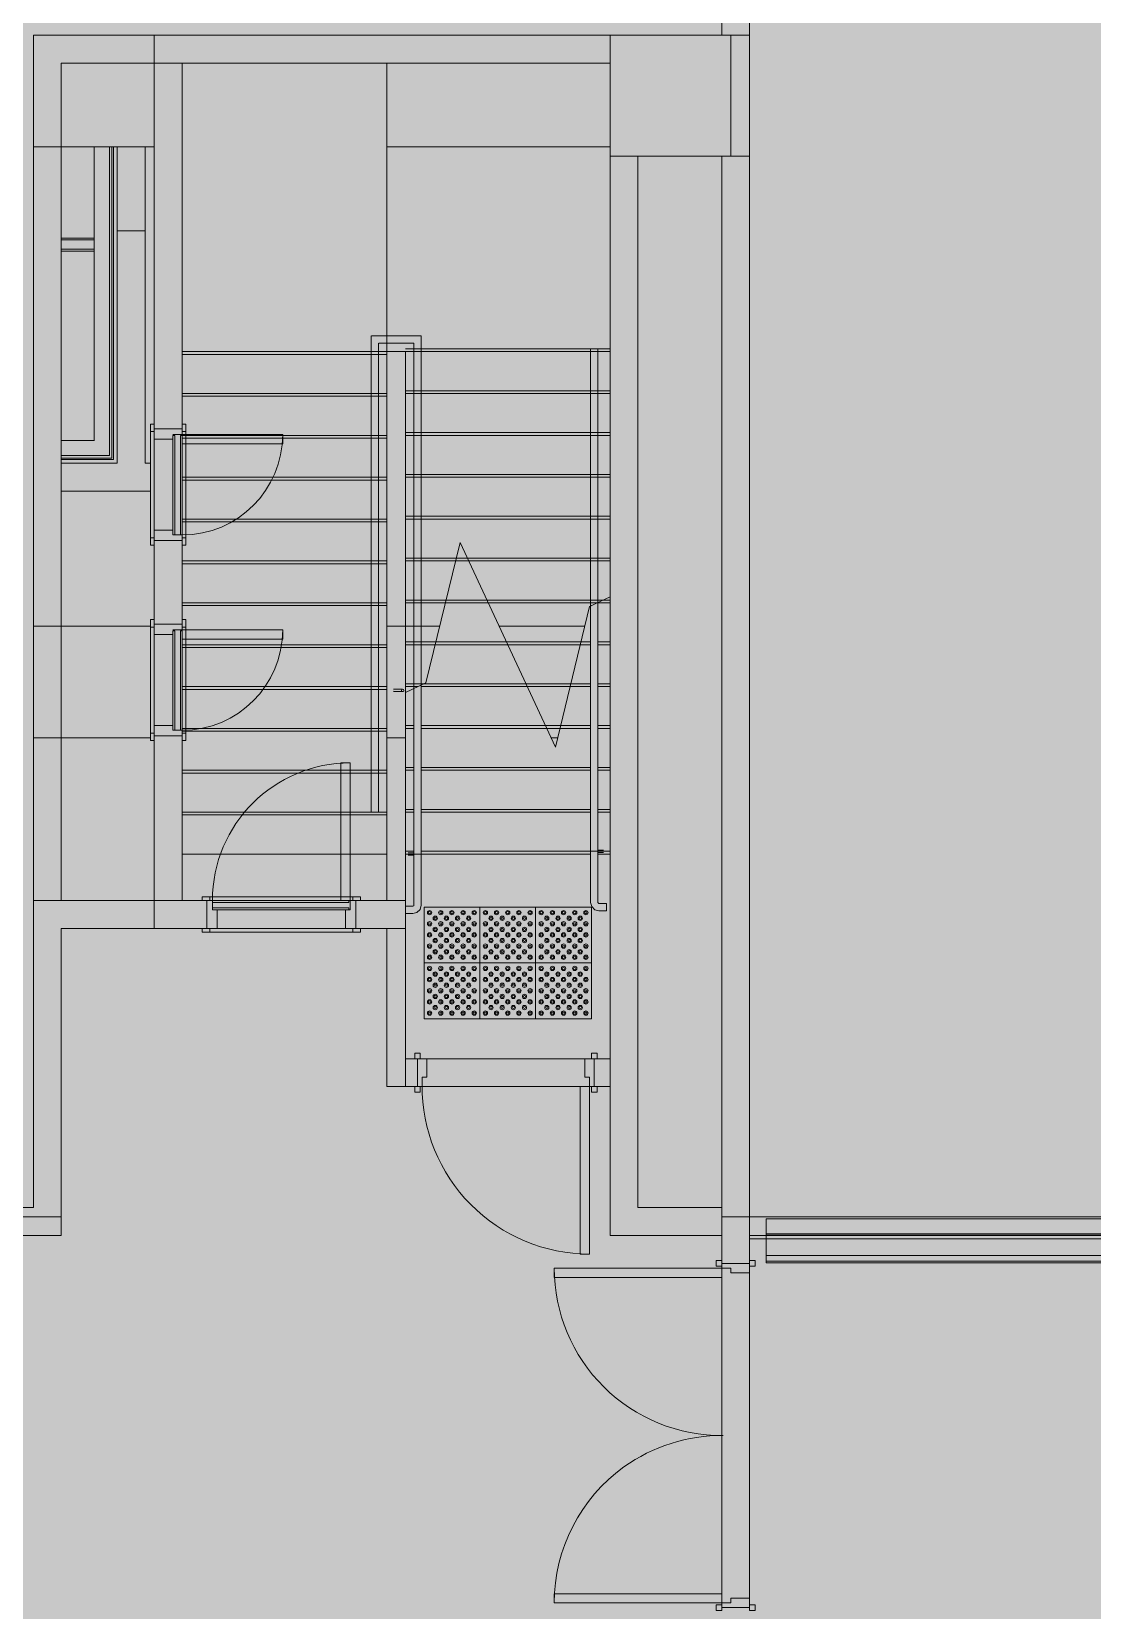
# Model space of a CAD drawing. Header units: millimetres. Extents: x -57519 to 497916, y -349472 to 446842.
# Drawn here: x 448735 to 454438, y 31742 to 40227 of the extents above; entities that cross this region are included whole.
import ezdxf

# ---------------------------------------------------------------- set-up
doc = ezdxf.new("R2010")
doc.units = ezdxf.units.MM
doc.linetypes.add('Overhead', pattern=[3.96875, 2.38125, -1.5875])
for name, color, linetype, lineweight in [('A-CLNG', 13, 'Continuous', 5), ('A-DETL-GENF', 92, 'Continuous', 5), ('A-DOOR', 31, 'Continuous', 5), ('A-DOOR-FRAM', 31, 'Continuous', 5), ('A-FLOR', 192, 'Continuous', 5), ('A-FLOR-HRAL', 11, 'Continuous', 5), ('A-FLOR-HRAL-MBND', 5, 'Overhead', 5), ('A-GENM', 13, 'Continuous', 5), ('A-WALL', 113, 'Continuous', 20), ('A-WALL-PATT', 111, 'Continuous', 20), ('S-BEAM', 12, 'Continuous', 20), ('S-COLS', 52, 'Continuous', 20), ('S-STRS', 31, 'Continuous', 5), ('S-STRS-MBND', 31, 'Overhead', 5)]:
    doc.layers.add(name, color=color, linetype=linetype, lineweight=lineweight)

# ---------------------------------------------------------------- blocks, each defined once
blk = doc.blocks.new('DLN-Double Door__X03_ - _M31_1800 x 2450 _WH_-V920-1_F SINGLE OCCUPANCY DIAGRAM')
at = {"layer": 'A-DOOR', "color": 191}
for p, q in [((-850, -75), (-900, -75)), ((-900, -75), (-900, -975)), ((-850, -975), (-850, -75)), ((850, -75), (900, -75)), ((850, -975), (850, -75)), ((900, -75), (900, -975)), ((-900, -975), (-850, -975)), ((900, -975), (850, -975))]:
    blk.add_line(p, q, dxfattribs=at)
for centre, start, end in [((-900, -75), 270, 0.5), ((900, -75), 179.5, 215.7), ((900, -75), 215.7, 270)]:
    blk.add_arc(centre, 900, start, end, dxfattribs=at)
at = {"layer": 'A-DOOR-FRAM', "color": 191}
for p, q in [((-910, 105), (-940, 105)), ((-940, 105), (-940, 75)), ((-910, 75), (-910, 105)), ((940, 105), (910, 105)), ((910, 105), (910, 75)), ((940, 75), (940, 105)), ((-940, 75), (-910, 75)), ((-875, 75), (-925, 75)), ((-925, 75), (-925, -75)), ((-875, -25), (-875, 75)), ((875, 75), (875, -25)), ((925, 75), (875, 75)), ((910, 75), (940, 75)), ((925, -75), (925, 75)), ((-910, -75), (-940, -75)), ((-940, -75), (-940, -105)), ((-925, -75), (-900, -75)), ((-910, -105), (-910, -75)), ((-900, -75), (-900, -25)), ((-900, -25), (-875, -25)), ((875, -25), (900, -25)), ((900, -25), (900, -75)), ((900, -75), (925, -75)), ((940, -75), (910, -75)), ((910, -75), (910, -105)), ((940, -105), (940, -75)), ((-940, -105), (-910, -105)), ((910, -105), (940, -105))]:
    blk.add_line(p, q, dxfattribs=at)
blk = doc.blocks.new('DLN-Single Door__X02_ - _M06a_ 900 x 2450 _WH_-16930747-1_F SINGLE OCCUPANCY DIAGRAM')
at = {"layer": 'A-DOOR', "color": 191}
for p, q in [((-450, 975), (-400, 975)), ((-450, 75), (-450, 975)), ((-400, 975), (-400, 75)), ((-490, 105), (-460, 105)), ((-490, 75), (-490, 105)), ((-460, 105), (-460, 75)), ((460, 75), (460, 105)), ((460, 105), (490, 105)), ((490, 105), (490, 75)), ((-460, 75), (-490, 75)), ((-400, 75), (-450, 75)), ((490, 75), (460, 75)), ((-490, -75), (-460, -75)), ((-490, -105), (-490, -75)), ((-460, -75), (-460, -105)), ((460, -105), (460, -75)), ((460, -75), (490, -75)), ((490, -75), (490, -105)), ((-460, -105), (-490, -105)), ((490, -105), (460, -105))]:
    blk.add_line(p, q, dxfattribs=at)
blk.add_arc((-450, 75), 900, 359.5, 90, dxfattribs=at)
at = {"layer": 'A-DOOR-FRAM', "color": 191}
for p, q in [((-475, 75), (-450, 75)), ((-475, -75), (-475, 75)), ((-450, 75), (-450, 25)), ((-450, 25), (-425, 25)), ((-425, 25), (-425, -75)), ((425, 25), (450, 25)), ((425, -75), (425, 25)), ((450, 75), (475, 75)), ((450, 25), (450, 75)), ((475, 75), (475, -75)), ((-425, -75), (-475, -75)), ((475, -75), (425, -75))]:
    blk.add_line(p, q, dxfattribs=at)
blk = doc.blocks.new('Railing - Handrail On Railing_Start Post-13653217-1_F SINGLE OCCUPANCY DIAGRAM')
at = {"layer": 'A-FLOR-HRAL'}
for p, q in [((-25, 320), (-65, 320)), ((-65, 320), (-65, 314.1)), ((-65, 280), (-65, 320)), ((-65, 285.9), (-65, 280)), ((-65, 280), (-25, 280)), ((-20, 275), (-20, 0)), ((20, 0), (20, 275)), ((-19.3, 6.5), (-50, 6.5)), ((-50, 0), (-50, 0)), ((-50, 0), (-50, 0)), ((-50, -6.5), (-20, -6.5)), ((5.2, 0), (-5.2, 0))]:
    blk.add_line(p, q, dxfattribs=at)
at = {"layer": 'A-FLOR-HRAL', "flags": 128}
for points in [[(20, 275), (13.8, 297.8), (-3.2, 314.4), (-25, 320)], [(-25, 280), (-20.8, 277.7), (-20, 275)]]:
    blk.add_lwpolyline(points, dxfattribs=at)
blk = doc.blocks.new('Railing - Railing-6055315-1_F SINGLE OCCUPANCY DIAGRAM')
at = {"layer": 'A-FLOR-HRAL'}
for p, q in [((51974.3, 37158.6), (51934.3, 37140)), ((51934.3, 35822.5), (51934.3, 37140)), ((51974.3, 35822.5), (51974.3, 37158.6)), ((51974.3, 35822.5), (51934.3, 35822.5))]:
    blk.add_line(p, q, dxfattribs=at)
at = {"layer": 'A-FLOR-HRAL-MBND'}
for p, q in [((51934.3, 38522.5), (51974.3, 38522.5)), ((51934.3, 37140), (51934.3, 38522.5)), ((51974.3, 37158.6), (51974.3, 38522.5))]:
    blk.add_line(p, q, dxfattribs=at)
at = {"rotation": 180}
blk.add_blockref('Railing - Handrail On Railing_Start Post-13653217-1_F SINGLE OCCUPANCY DIAGRAM', (51954.3, 35822.5), dxfattribs=at)
blk = doc.blocks.new('DLN_Tactile - Positional Tiles-3867764-1_F SINGLE OCCUPANCY DIAGRAM')
at = {"layer": 'A-GENM'}
for p, q in [((150, 150), (-150, 150)), ((-150, 150), (-150, -150)), ((150, -150), (150, 150)), ((-150, -150), (150, -150))]:
    blk.add_line(p, q, dxfattribs=at)
for centre, radius in [((-120, 120), 11.5), ((-120, 120), 6), ((-90, 90), 11.5), ((-90, 90), 6), ((-60, 120), 11.5), ((-60, 120), 6), ((-30, 90), 11.5), ((-30, 90), 6), ((0, 120), 11.5), ((0, 120), 6), ((30, 90), 11.5), ((30, 90), 6), ((60, 120), 11.5), ((60, 120), 6), ((90, 90), 11.5), ((90, 90), 6), ((120, 120), 11.5), ((120, 120), 6), ((-120, 60), 11.5), ((-120, 0), 11.5), ((-120, 60), 6), ((-120, 0), 6), ((-90, 30), 11.5), ((-90, 30), 6), ((-60, 60), 11.5), ((-60, 0), 11.5), ((-60, 60), 6), ((-60, 0), 6), ((-30, 30), 11.5), ((-30, 30), 6), ((0, 60), 11.5), ((0, 0), 11.5), ((0, 60), 6), ((0, 0), 6), ((30, 30), 11.5), ((30, 30), 6), ((60, 60), 11.5), ((60, 0), 11.5), ((60, 60), 6), ((60, 0), 6), ((90, 30), 11.5), ((90, 30), 6), ((120, 60), 11.5), ((120, 0), 11.5), ((120, 60), 6), ((120, 0), 6), ((-120, -60), 11.5), ((-120, -60), 6), ((-90, -30), 11.5), ((-90, -90), 11.5), ((-90, -30), 6), ((-90, -90), 6), ((-60, -60), 11.5), ((-60, -60), 6), ((-30, -30), 11.5), ((-30, -90), 11.5), ((-30, -30), 6), ((-30, -90), 6), ((0, -60), 11.5), ((0, -60), 6), ((30, -30), 11.5), ((30, -90), 11.5), ((30, -30), 6), ((30, -90), 6), ((60, -60), 11.5), ((60, -60), 6), ((90, -30), 11.5), ((90, -90), 11.5), ((90, -30), 6), ((90, -90), 6), ((120, -60), 11.5), ((120, -60), 6), ((-120, -120), 11.5), ((-120, -120), 6), ((-60, -120), 11.5), ((-60, -120), 6), ((0, -120), 11.5), ((0, -120), 6), ((60, -120), 11.5), ((60, -120), 6), ((120, -120), 11.5), ((120, -120), 6)]:
    blk.add_circle(centre, radius, dxfattribs=at)
blk = doc.blocks.new('Railing - Handrail On Railing_Start Post-V1058-1_F SINGLE OCCUPANCY DIAGRAM')
at = {"layer": 'A-FLOR-HRAL'}
for p, q in [((-25, 320), (-65, 320)), ((-65, 320), (-65, 314.1)), ((-65, 290), (-65, 320)), ((-65, 280.7), (-65, 290)), ((-65, 285.9), (-65, 280)), ((-65, 280), (-65, 280.7)), ((-65, 280), (-25, 280)), ((-20, 275), (-20, 0)), ((20, 0), (20, 275)), ((-19.3, 6.5), (-50, 6.5)), ((-50, 0), (-50, 0)), ((-50, 0), (-50, 0)), ((-50, -6.5), (-20, -6.5)), ((5.2, 0), (-5.2, 0))]:
    blk.add_line(p, q, dxfattribs=at)
at = {"layer": 'A-FLOR-HRAL', "flags": 128}
for points in [[(20, 275), (13.8, 297.8), (-3.2, 314.4), (-25, 320)], [(-25, 280), (-20.8, 277.7), (-20, 275)]]:
    blk.add_lwpolyline(points, dxfattribs=at)
blk = doc.blocks.new('Railing - Handrail On Railing-13703710-1_F SINGLE OCCUPANCY DIAGRAM')
at = {"layer": 'A-FLOR-HRAL'}
for p, q in [((-15, 6.5), (-50, 6.5)), ((-50, 0), (-50, 0)), ((-50, 0), (-50, 0)), ((-50, -6.5), (-15, -6.5))]:
    blk.add_line(p, q, dxfattribs=at)
at = {"layer": 'A-FLOR-HRAL', "flags": 128}
for points in [[(-15, 6.5), (-3, 6.5), (0, 6.5)], [(0, -6.5), (-5.9, -6.5), (-15, -6.5)]]:
    blk.add_lwpolyline(points, dxfattribs=at)
at = {"layer": 'A-FLOR-HRAL'}
for start, end in [(360, 180), (180, 360)]:
    blk.add_arc((0, 0), 6.5, start, end, dxfattribs=at)
blk = doc.blocks.new('Railing - Railing-7308593-1_F SINGLE OCCUPANCY DIAGRAM')
at = {"layer": 'A-FLOR-HRAL'}
for p, q in [((51024.3, 36715.7), (50984.3, 36697)), ((50984.3, 35807.5), (50984.3, 36697)), ((51024.3, 35807.5), (51024.3, 36715.7)), ((51024.3, 35807.5), (50984.3, 35807.5))]:
    blk.add_line(p, q, dxfattribs=at)
at = {"layer": 'A-FLOR-HRAL-MBND'}
for p, q in [((50754.3, 38592.5), (50754.3, 36032.5)), ((51024.3, 38592.5), (50754.3, 38592.5)), ((50794.3, 38552.5), (50794.3, 36032.5)), ((50984.3, 38552.5), (50794.3, 38552.5)), ((50984.3, 38507.5), (50984.3, 38552.5)), ((51024.3, 38507.5), (51024.3, 38592.5)), ((50984.3, 36697), (50984.3, 38507.5)), ((51024.3, 36715.7), (51024.3, 38507.5)), ((50794.3, 36032.5), (50754.3, 36032.5))]:
    blk.add_line(p, q, dxfattribs=at)
at = {"extrusion": (0, 0, -1), "zscale": -1, "rotation": 180}
for name, p in [('Railing - Handrail On Railing-13703710-1_F SINGLE OCCUPANCY DIAGRAM', (-50924.3, 36686.7)), ('Railing - Handrail On Railing_Start Post-V1058-1_F SINGLE OCCUPANCY DIAGRAM', (-51004.3, 35807.5))]:
    blk.add_blockref(name, p, dxfattribs=at)
blk = doc.blocks.new('DLN-Access Panel__AP07_ - _AP07_ 800 x 2000 _WH_-16806356-1_F SINGLE OCCUPANCY DIAGRAM')
at = {"layer": 'A-DOOR', "color": 191}
for p, q in [((-385, 95), (-425, 95)), ((-425, 95), (-425, 75)), ((-385, 75), (-385, 95)), ((385, 95), (-385, 95)), ((385, 95), (385, 75)), ((425, 95), (385, 95)), ((425, 75), (425, 95)), ((-425, 75), (-385, 75)), ((385, 75), (425, 75)), ((-385, -75), (-425, -75)), ((-425, -75), (-425, -95)), ((-385, -95), (-385, -75)), ((-364, -75), (-370, -75)), ((-370, -75), (-370, -815)), ((370, -25), (-364, -25)), ((-364, -25), (-364, -35)), ((-364, -35), (370, -35)), ((370, -65), (-364, -65)), ((-364, -65), (-364, -75)), ((-364, -75), (370, -75)), ((-320, -815), (-320, -75)), ((370, -35), (370, -25)), ((370, -75), (370, -65)), ((385, -75), (385, -95)), ((425, -75), (385, -75)), ((425, -95), (425, -75)), ((-425, -95), (-385, -95)), ((-385, -95), (385, -95)), ((385, -95), (425, -95)), ((-370, -815), (-320, -815))]:
    blk.add_line(p, q, dxfattribs=at)
blk.add_arc((-370, -75), 740, 270, 359.99228, dxfattribs=at)
at = {"layer": 'A-DOOR-FRAM', "color": 191}
for p, q in [((-345, 75), (-400, 75)), ((-400, 75), (-400, -75)), ((-345, -25), (-345, 75)), ((345, 75), (-345, 75)), ((345, 75), (345, -25)), ((400, 75), (345, 75)), ((400, -75), (400, 75)), ((-400, -75), (-370, -75)), ((-370, -75), (-370, -25)), ((-370, -25), (-364, -25)), ((-364, -75), (-370, -75)), ((370, -35), (370, -65)), ((370, -75), (400, -75))]:
    blk.add_line(p, q, dxfattribs=at)
blk = doc.blocks.new('Ceilings 4 - Ceilings 4-14145485-1_F SINGLE OCCUPANCY DIAGRAM')
at = {"layer": 'A-CLNG'}
for p, q in [((49266.3, 39607.5), (49266.3, 39116)), ((49348.3, 39607.5), (49348.3, 37948.5)), ((49361.3, 37935.5), (49361.3, 39607.5)), ((49369.3, 39607.5), (49369.3, 37927.5)), ((49266.3, 39117.5), (49089.3, 39117.5)), ((49266.3, 39117.5), (49266.3, 39116)), ((49266.3, 39116), (49266.3, 39107.5)), ((49089.3, 39107.5), (49266.3, 39107.5)), ((49089.3, 39057.5), (49266.3, 39057.5)), ((49089.3, 39047.5), (49266.3, 39047.5)), ((49266.3, 39107.5), (49266.3, 39057.5)), ((49266.3, 39057.5), (49266.3, 39049)), ((49266.3, 39049), (49266.3, 39047.5)), ((49266.3, 39049), (49266.3, 38030.5)), ((49266.3, 38030.5), (49089.3, 38030.5)), ((49348.3, 37948.5), (49089.3, 37948.5)), ((49089.3, 37935.5), (49361.3, 37935.5)), ((49369.3, 37927.5), (49089.3, 37927.5))]:
    blk.add_line(p, q, dxfattribs=at)
blk.add_open_spline([(49266.3, 38030.5), (49266.3, 38030.5), (49266.3, 38030.5), (49266.4, 38030.4), (49266.5, 38030.3), (49266.6, 38030.2), (49266.7, 38030), (49266.9, 38029.9), (49267, 38029.7), (49267.2, 38029.6), (49267.5, 38029.3), (49267.7, 38029.1), (49267.8, 38029)], degree=3, knots=[0, 0, 0, 0, 0.166667, 0.25, 0.333333, 0.416667, 0.5, 0.583333, 0.666667, 0.75, 0.833333, 1, 1, 1, 1], dxfattribs=at)
blk = doc.blocks.new('Structural Framing 2 - Structural Framing 2-14365667-1_F SINGLE OCCUPANCY DIAGRAM')
at = {"layer": 'S-BEAM', "color": 191, "lineweight": 5}
for p, q in [((52039.3, 37189), (52039.3, 39557.5)), ((52639.3, 39557.5), (52639.3, 33907.5)), ((52039.3, 37032.5), (52039.3, 37189)), ((52039.3, 36432.5), (52039.3, 37032.5)), ((52039.3, 35822.5), (52039.3, 36432.5)), ((52039.3, 34557.5), (52039.3, 34707.5)), ((52639.3, 33907.5), (52639.3, 33857.5)), ((52639.3, 33857.5), (52639.3, 33757.5))]:
    blk.add_line(p, q, dxfattribs=at)
blk = doc.blocks.new('DLN-Access Panel__AP07_ - _AP17_ 600 x 1750 _WH_-16806283-1_F SINGLE OCCUPANCY DIAGRAM')
at = {"layer": 'A-DOOR', "color": 191}
for p, q in [((-270, 615), (-220, 615)), ((-270, 75), (-270, 615)), ((-220, 615), (-220, 75)), ((-325, 95), (-285, 95)), ((-325, 75), (-325, 95)), ((-285, 95), (-285, 75)), ((-285, 95), (285, 95)), ((285, 95), (325, 95)), ((285, 75), (285, 95)), ((325, 95), (325, 75)), ((-285, 75), (-325, 75)), ((-264, 75), (-270, 75)), ((-264, 65), (-264, 75)), ((-264, 75), (270, 75)), ((270, 65), (-264, 65)), ((-264, 35), (270, 35)), ((-264, 25), (-264, 35)), ((270, 25), (-264, 25)), ((270, 75), (270, 65)), ((270, 35), (270, 25)), ((325, 75), (285, 75)), ((-325, -75), (-285, -75)), ((-325, -95), (-325, -75)), ((-285, -75), (-285, -95)), ((285, -75), (325, -75)), ((285, -95), (285, -75)), ((325, -75), (325, -95)), ((-285, -95), (-325, -95)), ((285, -95), (-285, -95)), ((325, -95), (285, -95))]:
    blk.add_line(p, q, dxfattribs=at)
blk.add_arc((-270, 75), 540, 0.01235, 90, dxfattribs=at)
at = {"layer": 'A-DOOR-FRAM', "color": 191}
for p, q in [((-300, 75), (-270, 75)), ((-300, -75), (-300, 73.6)), ((-270, 75), (-270, 25)), ((-264, 75), (-270, 75)), ((-245, 25), (-245, -75)), ((245, -75), (245, 25)), ((270, 75), (300, 75)), ((270, 35), (270, 65)), ((300, 75), (300, -75)), ((-245, -75), (-300, -75)), ((245, -75), (-245, -75)), ((300, -75), (245, -75))]:
    blk.add_line(p, q, dxfattribs=at)
blk = doc.blocks.new('DLN-Access Panel__AP07_ - _AP17_ 600 x 1750 _WH_-V1070-1_F SINGLE OCCUPANCY DIAGRAM')
at = {"layer": 'A-DOOR', "color": 191}
for p, q in [((-270, 615), (-220, 615)), ((-270, 75), (-270, 615)), ((-220, 615), (-220, 75)), ((-325, 95), (-285, 95)), ((-325, 75), (-325, 95)), ((-285, 95), (-285, 75)), ((-285, 95), (285, 95)), ((285, 95), (325, 95)), ((285, 75), (285, 95)), ((325, 95), (325, 75)), ((-285, 75), (-325, 75)), ((-268.8, 75), (-270, 75)), ((-264, 65), (-264, 75)), ((-264, 75), (270, 75)), ((270, 65), (-264, 65)), ((-264, 35), (270, 35)), ((-264, 25), (-264, 35)), ((270, 25), (-264, 25)), ((270, 75), (270, 65)), ((270, 35), (270, 25)), ((325, 75), (285, 75)), ((-325, -75), (-285, -75)), ((-325, -95), (-325, -75)), ((-285, -75), (-285, -95)), ((285, -75), (325, -75)), ((285, -95), (285, -75)), ((325, -75), (325, -95)), ((-285, -95), (-325, -95)), ((285, -95), (-285, -95)), ((325, -95), (285, -95))]:
    blk.add_line(p, q, dxfattribs=at)
blk.add_arc((-270, 75), 540, 0.01235, 90, dxfattribs=at)
at = {"layer": 'A-DOOR-FRAM', "color": 191}
for p, q in [((-300, 75), (-270, 75)), ((-300, -75), (-300, 75)), ((-270, 75), (-270, 25)), ((-268.8, 75), (-270, 75)), ((-270, 25), (-268.8, 25)), ((-245, 25), (-245, -75)), ((245, -75), (245, 25)), ((270, 75), (300, 75)), ((270, 35), (270, 65)), ((300, 75), (300, -75)), ((-245, -75), (-300, -75)), ((245, -75), (-245, -75)), ((300, -75), (245, -75))]:
    blk.add_line(p, q, dxfattribs=at)
blk = doc.blocks.new('Railings 7 - Railings 7-18739482-1_F SINGLE OCCUPANCY DIAGRAM')
at = {"layer": 'A-FLOR-HRAL', "color": 191}
for p, q in [((52879.3, 33766), (52879.3, 33846.9)), ((52879.3, 33846.9), (52879.3, 33766.3)), ((75191.9, 33846.9), (52879.3, 33846.9)), ((52879.3, 33766.3), (75272.5, 33766.3)), ((52879.3, 33758.4), (52879.3, 33766)), ((75280.3, 33758.4), (52879.3, 33758.4)), ((52879.3, 33758.4), (52879.3, 33649.5)), ((52879.3, 33758.4), (52879.3, 33730.7)), ((52879.3, 33730.7), (52879.3, 33722.7)), ((52879.3, 33722.7), (52879.3, 33712.4)), ((52879.3, 33712.4), (52879.3, 33700.3)), ((52879.3, 33700.3), (52879.3, 33687.4)), ((52879.3, 33687.4), (52879.3, 33673.8)), ((52879.3, 33673.8), (52879.3, 33674.6)), ((52879.3, 33674.6), (52879.3, 33673.8)), ((52879.3, 33671.3), (52879.3, 33673.8)), ((52879.3, 33673.8), (52879.3, 33649.5)), ((52879.3, 33667.3), (52879.3, 33671.3)), ((52879.3, 33649.5), (52879.3, 33667.3)), ((52879.3, 33662.1), (52879.3, 33649.5)), ((52879.3, 33649.5), (52879.3, 33618.7)), ((75389.3, 33649.5), (52879.3, 33649.5)), ((52879.3, 33649.5), (75389.3, 33649.5)), ((52879.3, 33649.5), (52879.3, 33642.9)), ((52879.3, 33649.5), (52879.3, 33627.7)), ((52879.3, 33643), (52879.3, 33649.5)), ((52879.3, 33636.9), (52879.3, 33643)), ((52879.3, 33627.7), (52879.3, 33636.9)), ((52879.3, 33618.7), (75420.1, 33618.7)), ((52879.3, 33610.5), (52879.3, 33618.7)), ((52879.3, 33616.7), (52879.3, 33612.4)), ((52879.3, 33612.4), (52879.3, 33610.5)), ((52879.3, 33610.3), (75428.4, 33610.3))]:
    blk.add_line(p, q, dxfattribs=at)

msp = doc.modelspace()

# ---------------------------------------------------------------- hatches: boundary and pattern name
at = {"layer": 'A-DETL-GENF', "transparency": 33554585}
msp.add_hatch(color=201, dxfattribs=at).paths.add_polyline_path([(488604.7, 23590.5), (488604.7, 34332.5), (487469.7, 34332.5), (487469.7, 39682.5), (486244.7, 39682.5), (486244.7, 52007.5), (462944.7, 52007.5), (462944.7, 45707.5), (437594.7, 45707.5), (437594.7, 33907.5), (444694.7, 33907.5), (444694.7, 31607.5), (476494.7, 31607.5), (476494.7, 29767.5), (475294.7, 29767.5), (475294.7, 27367.5), (476494.7, 27367.5), (476494.7, 26157.5), (478644.7, 26157.5), (478644.7, 23590.5), (487915.4, 23590.5)], flags=0)
at = {"layer": 'A-WALL-PATT', "lineweight": 5, "transparency": 33554432}
for points in [[(452494.7, 40207.5), (452594.7, 40207.5), (452594.7, 45557.5), (452444.7, 45557.5), (452444.7, 40207.5), (452454.9, 40207.5)], [(450731.2, 40057.5), (451844.7, 40057.5), (451844.7, 40207.5), (449394.7, 40207.5), (449394.7, 40057.5), (450484.9, 40057.5)], [(452594.7, 39557.5), (452594.7, 40207.5), (452494.7, 40207.5), (452494.7, 39557.5)], [(449499.9, 38488.1), (449544.7, 38488.1), (449544.7, 40057.5), (449394.7, 40057.5), (449394.7, 38488.1)], [(451994.7, 33907.5), (451994.7, 39557.5), (451844.7, 39557.5), (451844.7, 33907.5)], [(448894.7, 33907.5), (448894.7, 35557.5), (448744.7, 35557.5), (448744.7, 33907.5)], [(450744.7, 34557.5), (450744.7, 35407.5), (450644.7, 35407.5), (450644.7, 34557.5)], [(452444.7, 33757.5), (452444.7, 33907.5), (451844.7, 33907.5), (451844.7, 33757.5)]]:
    msp.add_hatch(color=253, dxfattribs=at).paths.add_polyline_path(points, flags=0)
h = msp.add_hatch(color=253, dxfattribs=at)
h.paths.add_polyline_path([(452494.7, 31617.5), (452594.7, 31617.5), (452594.7, 31757.5), (452444.7, 31757.5), (452444.7, 31617.5)], flags=0)
h.paths.add_polyline_path([(452594.7, 33607.5), (452594.7, 39557.5), (452444.7, 39557.5), (452444.7, 33607.5), (452494.7, 33607.5)], flags=0)
h = msp.add_hatch(color=253, dxfattribs=at)
h.paths.add_polyline_path([(449499.9, 35557.5), (449544.7, 35557.5), (449544.7, 36442.5), (449394.7, 36442.5), (449394.7, 35557.5)], flags=0)
h.paths.add_polyline_path([(449394.7, 37042.5), (449544.7, 37043.4), (449544.7, 37492.5), (449394.7, 37492.5), (449394.7, 37067.5)], flags=0)
h.paths.add_polyline_path([(449499.9, 38092.5), (449544.7, 38092.5), (449544.7, 38488.1), (449394.7, 38488.1), (449394.7, 38092.5), (449494.7, 38092.5)], flags=0)
h = msp.add_hatch(color=253, dxfattribs=at)
h.paths.add_polyline_path([(448894.7, 35407.5), (449677.2, 35407.5), (449677.2, 35557.5), (448894.7, 35557.5)], flags=0)
h.paths.add_polyline_path([(450744.7, 35407.5), (450744.7, 35557.5), (450477.2, 35557.5), (450477.2, 35407.5), (450644.7, 35407.5)], flags=0)
h = msp.add_hatch(color=253, dxfattribs=at)
h.paths.add_polyline_path([(450794.7, 34557.5), (450809.7, 34557.5), (450809.7, 34707.5), (450744.7, 34707.5), (450744.7, 34557.5)], flags=0)
h.paths.add_polyline_path([(451774.7, 34557.5), (451844.7, 34557.5), (451844.7, 34707.5), (451759.7, 34707.5), (451759.7, 34557.5)], flags=0)
h = msp.add_hatch(color=253, dxfattribs=at)
h.paths.add_polyline_path([(438719.7, 33757.5), (441234.7, 33757.5), (441234.7, 33907.5), (438719.7, 33907.5), (438719.7, 33807.5)], flags=0)
h.paths.add_polyline_path([(442199.7, 33757.5), (446769.7, 33757.5), (446769.7, 33907.5), (442184.7, 33907.5), (442184.7, 33757.5)], flags=0)
h.paths.add_polyline_path([(447719.7, 33757.5), (448894.7, 33757.5), (448894.7, 33907.5), (447719.7, 33907.5), (447719.7, 33857.5)], flags=0)

# ---------------------------------------------------------------- linework, layer by layer
at = {"layer": 'A-FLOR'}
for p, q in [((452594.7, 33857.5), (452594.7, 45557.5)), ((452444.7, 40207.5), (452444.7, 44957.5)), ((448744.7, 40207.5), (451844.7, 40207.5)), ((449394.7, 40057.5), (449394.7, 38117.5)), ((450644.7, 35557.5), (450644.7, 40057.5)), ((448744.7, 39607.5), (449394.7, 39607.5)), ((448894.7, 35557.5), (448894.7, 39607.5)), ((450644.7, 39607.5), (451844.7, 39607.5)), ((449394.7, 37467.5), (449394.7, 37067.5)), ((449374.7, 37032.5), (448744.7, 37032.5)), ((450928.9, 37032.5), (450644.7, 37032.5)), ((451709.2, 37032.5), (451248.1, 37032.5)), ((451844.7, 36432.5), (451844.7, 37032.5)), ((448744.7, 36432.5), (449374.7, 36432.5)), ((450644.7, 36432.5), (450744.7, 36432.5)), ((451527.9, 36432.5), (451563.4, 36432.5)), ((450744.7, 35807.5), (450744.7, 35521.6)), ((449652.2, 35557.5), (448894.7, 35557.5)), ((449394.7, 35557.5), (449394.7, 35407.5)), ((450484.9, 35557.5), (450644.7, 35557.5)), ((450744.7, 35493.3), (450744.7, 34707.5)), ((450644.7, 35407.5), (450484.9, 35407.5)), ((450744.7, 34707.5), (450794.7, 34707.5)), ((450859.7, 34707.5), (451709.7, 34707.5)), ((451774.7, 34707.5), (451844.7, 34707.5)), ((448894.7, 33857.5), (447719.7, 33857.5)), ((452594.7, 33857.5), (452444.7, 33857.5)), ((452444.7, 33857.5), (452444.7, 33757.5)), ((475078.2, 33857.5), (452594.7, 33857.5)), ((474997.4, 33857.5), (452594.7, 33857.5)), ((448894.7, 33757.5), (447734.7, 33757.5)), ((452444.7, 33622.5), (452444.7, 33757.5)), ((475094.7, 33739.5), (452594.7, 33739.5)), ((452444.7, 33592.5), (452444.7, 31772.5)), ((452594.7, 31782.5), (452594.7, 31772.5))]:
    msp.add_line(p, q, dxfattribs=at)
at = {"layer": 'A-WALL', "color": 191, "lineweight": 5}
for p, q in [((452444.7, 45707.5), (452444.7, 40207.5)), ((452594.7, 40207.5), (452594.7, 45557.5)), ((448744.7, 40207.5), (448744.7, 33907.5)), ((449394.7, 40057.5), (449394.7, 40207.5)), ((451844.7, 40057.5), (451844.7, 40207.5)), ((452594.7, 40207.5), (452444.7, 40207.5)), ((452494.7, 40207.5), (452494.7, 39557.5)), ((452594.7, 39557.5), (452594.7, 40207.5)), ((448894.7, 39607.5), (448894.7, 40057.5)), ((448894.7, 40057.5), (451844.7, 40057.5)), ((449544.7, 38117.5), (449544.7, 40057.5)), ((449194.7, 39607.5), (449194.7, 37907.5)), ((449344.7, 37907.5), (449344.7, 39607.5)), ((451844.7, 39557.5), (451844.7, 34707.5)), ((451994.7, 39557.5), (451844.7, 39557.5)), ((451994.7, 33907.5), (451994.7, 39557.5)), ((452444.7, 39557.5), (452444.7, 33907.5)), ((452594.7, 39557.5), (452444.7, 39557.5)), ((452594.7, 33622.5), (452594.7, 39557.5)), ((449344.7, 39157.5), (449194.7, 39157.5)), ((449544.7, 38092.5), (449394.7, 38092.5)), ((448894.7, 37907.5), (449194.7, 37907.5)), ((449344.7, 37907.5), (449374.7, 37907.5)), ((449374.7, 37757.5), (448894.7, 37757.5)), ((449544.7, 37492.5), (449394.7, 37492.5)), ((449544.7, 37067.5), (449544.7, 37467.5)), ((449394.7, 37042.5), (449543.4, 37042.5)), ((449544.7, 36442.5), (449394.7, 36442.5)), ((449394.7, 36417.5), (449394.7, 35557.5)), ((449544.7, 35557.5), (449544.7, 36417.5)), ((448894.7, 35557.5), (448744.7, 35557.5)), ((449677.2, 35407.5), (449677.2, 35557.5)), ((450477.2, 35557.5), (450477.2, 35407.5)), ((450744.7, 35557.5), (450644.7, 35557.5)), ((450744.7, 34557.5), (450744.7, 35557.5)), ((448894.7, 35407.5), (449652.2, 35407.5)), ((448894.7, 33757.5), (448894.7, 35407.5)), ((450644.7, 35407.5), (450744.7, 35407.5)), ((450644.7, 35407.5), (450644.7, 34557.5)), ((450744.7, 35407.5), (450744.7, 35407.5)), ((450794.7, 34707.5), (450744.7, 34707.5)), ((450744.7, 34557.5), (450744.7, 34707.5)), ((450809.7, 34557.5), (450809.7, 34707.5)), ((450859.7, 34707.5), (451709.7, 34707.5)), ((451759.7, 34557.5), (451759.7, 34707.5)), ((451844.7, 34707.5), (451774.7, 34707.5)), ((450794.7, 34557.5), (450644.7, 34557.5)), ((451734.7, 34557.5), (450834.7, 34557.5)), ((451774.7, 34557.5), (451844.7, 34557.5)), ((451844.7, 34557.5), (451844.7, 33757.5)), ((448744.7, 33907.5), (447734.7, 33907.5)), ((452444.7, 33907.5), (451994.7, 33907.5)), ((452594.7, 33857.5), (474997.4, 33857.5)), ((447734.7, 33757.5), (448894.7, 33757.5)), ((451844.7, 33757.5), (452444.7, 33757.5)), ((452594.7, 33757.5), (475171.6, 33757.5)), ((452444.7, 33607.5), (452594.7, 33607.5)), ((452594.7, 33557.5), (452594.7, 31807.5)), ((452594.7, 31757.5), (452444.7, 31757.5))]:
    msp.add_line(p, q, dxfattribs=at)
at = {"layer": 'S-COLS', "color": 221}
for p, q in [((452494.7, 40207.5), (451844.7, 40207.5)), ((451844.7, 40207.5), (451844.7, 39557.5)), ((452494.7, 39557.5), (452494.7, 40207.5)), ((451844.7, 39557.5), (452494.7, 39557.5))]:
    msp.add_line(p, q, dxfattribs=at)
at = {"layer": 'S-STRS'}
for p, q in [((451014, 37382.5), (451084.9, 37382.5)), ((451844.7, 37157.5), (451844.7, 37189)), ((450959.3, 37157.5), (451189.8, 37157.5)), ((451779.7, 37157.5), (451844.7, 37157.5)), ((451844.7, 36932.5), (451844.7, 37157.5)), ((450904.6, 36932.5), (451294.7, 36932.5)), ((451684.9, 36932.5), (451739.7, 36932.5)), ((451779.7, 36932.5), (451844.7, 36932.5)), ((451844.7, 36707.5), (451844.7, 36932.5)), ((450744.7, 36482.5), (450744.7, 36676)), ((450829.7, 36707.5), (451399.7, 36707.5)), ((451630.2, 36707.5), (451739.7, 36707.5)), ((451779.7, 36707.5), (451844.7, 36707.5)), ((451844.7, 36482.5), (451844.7, 36707.5)), ((450744.7, 36257.5), (450744.7, 36482.5)), ((450744.7, 36482.5), (450789.7, 36482.5)), ((450829.7, 36482.5), (451504.6, 36482.5)), ((451575.5, 36482.5), (451739.7, 36482.5)), ((451779.7, 36482.5), (451844.7, 36482.5)), ((451844.7, 36257.5), (451844.7, 36482.5)), ((450744.7, 36032.5), (450744.7, 36257.5)), ((450744.7, 36257.5), (450789.7, 36257.5)), ((450829.7, 36257.5), (451739.7, 36257.5)), ((451779.7, 36257.5), (451844.7, 36257.5)), ((451844.7, 36032.5), (451844.7, 36257.5)), ((450744.7, 35807.5), (450744.7, 36032.5)), ((450744.7, 36032.5), (450789.7, 36032.5)), ((450829.7, 36032.5), (451739.7, 36032.5)), ((451779.7, 36032.5), (451844.7, 36032.5)), ((451844.7, 35807.5), (451844.7, 36032.5)), ((450744.7, 35807.5), (450789.7, 35807.5)), ((450829.7, 35807.5), (451740.4, 35807.5)), ((451779, 35807.5), (451844.7, 35807.5))]:
    msp.add_line(p, q, dxfattribs=at)
at = {"layer": 'S-STRS', "linetype": 'Overhead'}
for p, q in [((451017.6, 37397.5), (451077.9, 37397.5)), ((450962.9, 37172.5), (451182.8, 37172.5)), ((451809.4, 37172.5), (451844.7, 37172.5)), ((450908.3, 36947.5), (451287.7, 36947.5)), ((451688.5, 36947.5), (451739.7, 36947.5)), ((451779.7, 36947.5), (451844.7, 36947.5)), ((450844.4, 36722.5), (451392.7, 36722.5)), ((451633.8, 36722.5), (451739.7, 36722.5)), ((451779.7, 36722.5), (451844.7, 36722.5)), ((450744.7, 36497.5), (450789.7, 36497.5)), ((450829.7, 36497.5), (451497.6, 36497.5)), ((451579.2, 36497.5), (451739.7, 36497.5)), ((451779.7, 36497.5), (451844.7, 36497.5)), ((450744.7, 36272.5), (450789.7, 36272.5)), ((450829.7, 36272.5), (451739.7, 36272.5)), ((451779.7, 36272.5), (451844.7, 36272.5)), ((450744.7, 36047.5), (450789.7, 36047.5)), ((450829.7, 36047.5), (451739.7, 36047.5)), ((451779.7, 36047.5), (451844.7, 36047.5)), ((450744.7, 35822.5), (450789.7, 35822.5)), ((450829.7, 35822.5), (451739.7, 35822.5)), ((451779.7, 35822.5), (451844.7, 35822.5))]:
    msp.add_line(p, q, dxfattribs=at)
at = {"layer": 'S-STRS-MBND'}
for p, q in [((449544.7, 40057.5), (449544.7, 38507.5)), ((451844.7, 40057.5), (449544.7, 40057.5)), ((451844.7, 38507.5), (451844.7, 40057.5)), ((450744.7, 38522.5), (451844.7, 38522.5)), ((450644.7, 38507.5), (449544.7, 38507.5)), ((449544.7, 38507.5), (449544.7, 35807.5)), ((450644.7, 38492.5), (449544.7, 38492.5)), ((450644.7, 38507.5), (450744.7, 38507.5)), ((450644.7, 38507.5), (450644.7, 35807.5)), ((450744.7, 38507.5), (451844.7, 38507.5)), ((450744.7, 36676), (450744.7, 38507.5)), ((451844.7, 37189), (451844.7, 38507.5)), ((450644.7, 38282.5), (449544.7, 38282.5)), ((450644.7, 38267.5), (449544.7, 38267.5)), ((450744.7, 38297.5), (451844.7, 38297.5)), ((450744.7, 38282.5), (451844.7, 38282.5)), ((450644.7, 38057.5), (449544.7, 38057.5)), ((450644.7, 38042.5), (449544.7, 38042.5)), ((450744.7, 38072.5), (451844.7, 38072.5)), ((450744.7, 38057.5), (451844.7, 38057.5)), ((450744.7, 37847.5), (451844.7, 37847.5)), ((450644.7, 37832.5), (449544.7, 37832.5)), ((450644.7, 37817.5), (449544.7, 37817.5)), ((450744.7, 37832.5), (451844.7, 37832.5)), ((450644.7, 37607.5), (449544.7, 37607.5)), ((450644.7, 37592.5), (449544.7, 37592.5)), ((450744.7, 37622.5), (451844.7, 37622.5)), ((450744.7, 37607.5), (451844.7, 37607.5)), ((450644.7, 37382.5), (449544.7, 37382.5)), ((450644.7, 37367.5), (449544.7, 37367.5)), ((450744.7, 37397.5), (451017.6, 37397.5)), ((450744.7, 37382.5), (451014, 37382.5)), ((451077.9, 37397.5), (451844.7, 37397.5)), ((451084.9, 37382.5), (451844.7, 37382.5)), ((450744.7, 37172.5), (450962.9, 37172.5)), ((451182.8, 37172.5), (451809.4, 37172.5)), ((450644.7, 37157.5), (449544.7, 37157.5)), ((450644.7, 37142.5), (449544.7, 37142.5)), ((450744.7, 37157.5), (450959.3, 37157.5)), ((451189.8, 37157.5), (451777.3, 37157.5)), ((450644.7, 36932.5), (449544.7, 36932.5)), ((450644.7, 36917.5), (449544.7, 36917.5)), ((450744.7, 36947.5), (450908.3, 36947.5)), ((450744.7, 36932.5), (450904.6, 36932.5)), ((451287.7, 36947.5), (451688.5, 36947.5)), ((451294.7, 36932.5), (451684.9, 36932.5)), ((450644.7, 36707.5), (449544.7, 36707.5)), ((450644.7, 36692.5), (449544.7, 36692.5)), ((450744.7, 36722.5), (450844.4, 36722.5)), ((450744.7, 36707.5), (450812.2, 36707.5)), ((451392.7, 36722.5), (451633.8, 36722.5)), ((451399.7, 36707.5), (451630.2, 36707.5)), ((451497.6, 36497.5), (451579.2, 36497.5)), ((450644.7, 36482.5), (449544.7, 36482.5)), ((450644.7, 36467.5), (449544.7, 36467.5)), ((451504.6, 36482.5), (451575.5, 36482.5)), ((450644.7, 36257.5), (449544.7, 36257.5)), ((450644.7, 36242.5), (449544.7, 36242.5)), ((450644.7, 36032.5), (449544.7, 36032.5)), ((450644.7, 36017.5), (449544.7, 36017.5)), ((450644.7, 35807.5), (449544.7, 35807.5))]:
    msp.add_line(p, q, dxfattribs=at)
at = {"layer": 'S-STRS-MBND', "linetype": 'Continuous'}
for p, q in [((451038.3, 37482.5), (450854.7, 36727.3)), ((451551.2, 36382.5), (451038.3, 37482.5)), ((451844.7, 37189), (451734.7, 37137.7)), ((451734.7, 37137.7), (451551.2, 36382.5)), ((450854.7, 36727.3), (450744.7, 36676))]:
    msp.add_line(p, q, dxfattribs=at)

# ---------------------------------------------------------------- block references
at = {"layer": 'A-CLNG'}
msp.add_blockref('Ceilings 4 - Ceilings 4-14145485-1_F SINGLE OCCUPANCY DIAGRAM', (399805.4, 0), dxfattribs=at)
at = {"layer": 'A-DOOR', "color": 191}
for name, p, rotation in [('DLN-Access Panel__AP07_ - _AP17_ 600 x 1750 _WH_-V1070-1_F SINGLE OCCUPANCY DIAGRAM', (449469.7, 37792.5), 270), ('DLN-Access Panel__AP07_ - _AP17_ 600 x 1750 _WH_-16806283-1_F SINGLE OCCUPANCY DIAGRAM', (449469.7, 36742.5), 270), ('DLN-Access Panel__AP07_ - _AP07_ 800 x 2000 _WH_-16806356-1_F SINGLE OCCUPANCY DIAGRAM', (450077.2, 35482.5), 180), ('DLN-Single Door__X02_ - _M06a_ 900 x 2450 _WH_-16930747-1_F SINGLE OCCUPANCY DIAGRAM', (451284.7, 34632.5), 180), ('DLN-Double Door__X03_ - _M31_1800 x 2450 _WH_-V920-1_F SINGLE OCCUPANCY DIAGRAM', (452519.7, 32682.5), 270)]:
    msp.add_blockref(name, p, dxfattribs=dict(at, rotation=rotation))
at = {"layer": 'A-FLOR-HRAL'}
for name in ['Railing - Railing-7308593-1_F SINGLE OCCUPANCY DIAGRAM', 'Railing - Railing-6055315-1_F SINGLE OCCUPANCY DIAGRAM']:
    msp.add_blockref(name, (399805.4, 0), dxfattribs=at)
at = {"layer": 'A-FLOR-HRAL', "color": 191}
msp.add_blockref('Railings 7 - Railings 7-18739482-1_F SINGLE OCCUPANCY DIAGRAM', (399805.4, 0), dxfattribs=at)
at = {"layer": 'A-GENM'}
for p in [(450994.7, 35372.5), (451294.7, 35372.5), (451594.7, 35372.5), (450994.7, 35072.5), (451294.7, 35072.5), (451594.7, 35072.5)]:
    msp.add_blockref('DLN_Tactile - Positional Tiles-3867764-1_F SINGLE OCCUPANCY DIAGRAM', p, dxfattribs=at)
at = {"layer": 'S-BEAM', "color": 253, "lineweight": 5}
msp.add_blockref('Structural Framing 2 - Structural Framing 2-14365667-1_F SINGLE OCCUPANCY DIAGRAM', (399805.4, 0), dxfattribs=at)

doc.saveas('drawing.dxf')
